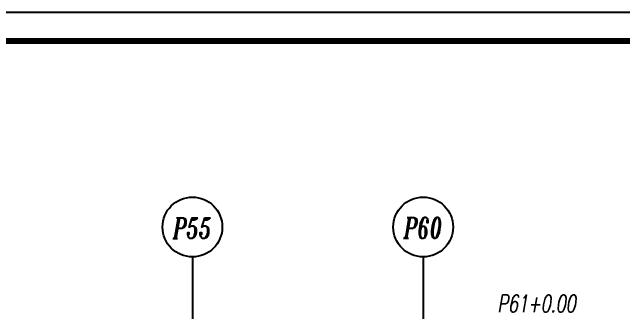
# Model space of a CAD drawing. Header units: millimetres. Extents: x -2699 to 2556, y 623 to 2108.
# Drawn here: x -2169 to -1639, y 1847 to 2108 of the extents above; entities that cross this region are included whole.
import ezdxf
from ezdxf.enums import TextEntityAlignment as Align

# ---------------------------------------------------------------- set-up
doc = ezdxf.new("R2010")
doc.units = ezdxf.units.MM
doc.layers.add('FGW', color=8, linetype='Continuous')
doc.layers.add('TU--LIMIT', color=6, linetype='Continuous')
doc.styles.add('ITALICT', font='italict.shx', dxfattribs={"width": 0.67, "bigfont": 'tssdchn.shx'})

msp = doc.modelspace()

# ---------------------------------------------------------------- linework, layer by layer
at = {"layer": 'FGW', "linetype": 'Continuous'}
for p, q in [((-2012.24, 1414.8), (-2012.24, 1895.71)), ((-1812.24, 1414.8), (-1812.24, 1895.71))]:
    msp.add_line(p, q, dxfattribs=at)
at = {"layer": 'FGW'}
for centre in [(-2012.57, 1921.63), (-1812.57, 1921.63)]:
    msp.add_circle(centre, 25.92, dxfattribs=at)
at = {"layer": 'FGW', "color": 8}
msp.add_arc((-2020.25, 1949.05, -2.03), 25.92, 271.2225, 272.6933, dxfattribs=at)
msp.add_arc((-2020.25, 1949.05, -2.03), 25.92, 271.2225, 272.6933, dxfattribs=at)
at = {"layer": 'TU--LIMIT', "color": 6}
msp.add_lwpolyline([(2556.13, 623), (-2698.87, 623), (-2698.87, 2108), (2556.13, 2108)], close=True, dxfattribs=at)
at = {"layer": 'TU--LIMIT', "const_width": 5}
msp.add_lwpolyline([(-2573.87, 648), (2531.13, 648), (2531.13, 2083), (-2573.87, 2083)], close=True, dxfattribs=at)

# ---------------------------------------------------------------- texts
at = {"style": 'ITALICT', "width": 0.67}
msp.add_text('P61+0.00', height=15, dxfattribs=at).set_placement((-1748.11, 1847.73))
at = {"layer": 'FGW', "style": 'ITALICT', "width": 0.67}
for s, p in [('P55', (-2012.73, 1920.65, 26.21)), ('P60', (-1812.73, 1920.83, 26.21))]:
    msp.add_text(s, height=18, dxfattribs=at).set_placement(p, align=Align.MIDDLE)

doc.saveas('drawing.dxf')
